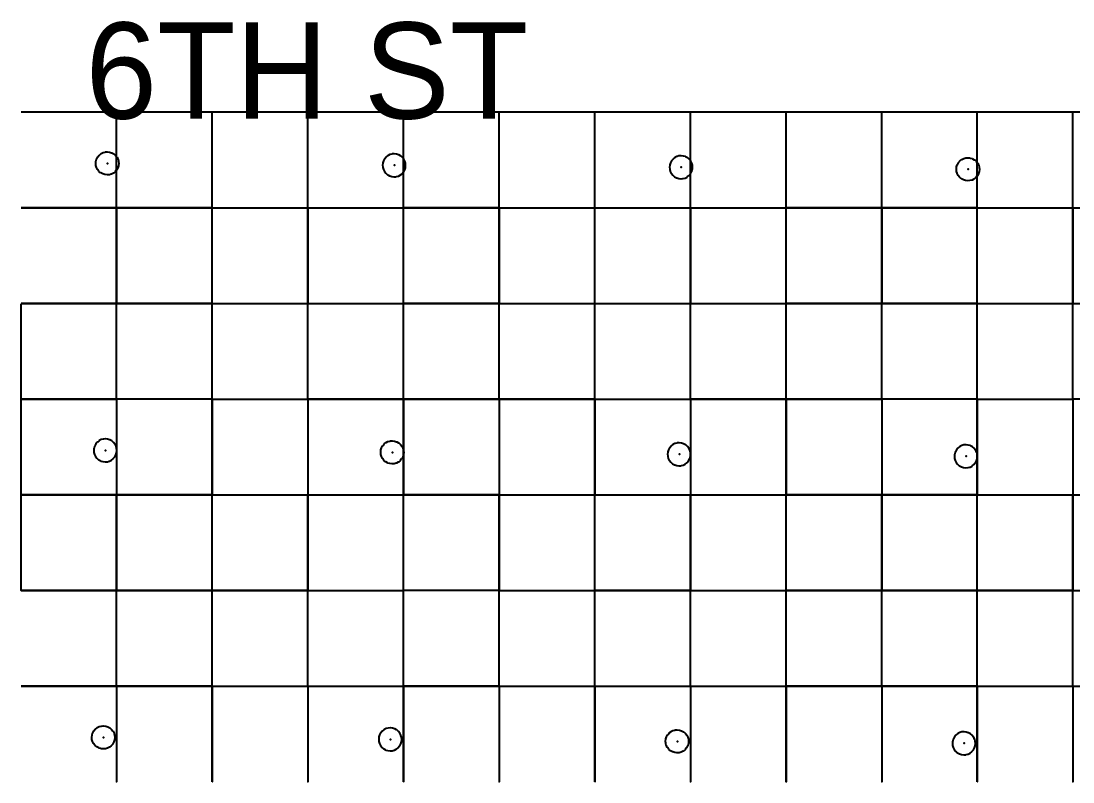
# Model space of a CAD drawing. Header units: metres. Extents: x 0 to 398, y -24 to 612.
# Drawn here: x 171 to 270, y 540 to 611.6 of the extents above; entities that cross this region are included whole.
import ezdxf

# ---------------------------------------------------------------- set-up
doc = ezdxf.new("R2010")
doc.units = ezdxf.units.M
for name, color, linetype in [('LAYER_01_CUT', 7, 'Continuous'), ('LAYER_04_GRID', 7, 'Continuous'), ('LAYER_05_LABELS', 7, 'Continuous')]:
    doc.layers.add(name, color=color, linetype=linetype)

msp = doc.modelspace()

# ---------------------------------------------------------------- linework, layer by layer
at = {"layer": 'LAYER_01_CUT'}
for points in [[(278.994, 603), (270, 603), (269.994, 603), (261, 603), (260.994, 603), (252, 603), (251.994, 603), (243, 603), (242.994, 603), (234, 603), (233.994, 603), (225, 603), (224.994, 603), (216, 603), (215.994, 603), (207, 603), (206.994, 603), (198, 603), (197.994, 603), (189, 603), (188.994, 603), (180, 603), (179.994, 603), (171, 603)], [(179.994, 594), (180, 594), (180, 602.994)], [(180, 602.994), (180, 603)], [(180, 594.006), (180, 603)], [(180, 593.994), (180, 585), (188.994, 585), (189, 585), (189, 593.994), (189, 594), (189, 602.994)], [(189, 602.994), (189, 603)], [(189, 594.006), (189, 603)], [(197.994, 594), (198, 594), (198, 602.994)], [(198, 602.994), (198, 603)], [(198, 594.006), (198, 603)], [(198, 593.994), (198, 585), (206.994, 585), (207, 585), (207, 593.994), (207, 594), (207, 602.994)], [(207, 602.994), (207, 603)], [(207, 594.006), (207, 603)], [(215.994, 594), (216, 594), (216, 602.994)], [(216, 602.994), (216, 603)], [(216, 594.006), (216, 603)], [(216, 593.994), (216, 585), (224.994, 585), (225, 585), (225, 593.994), (225, 594), (225, 602.994)], [(225, 602.994), (225, 603)], [(225, 594.006), (225, 603)], [(233.994, 594), (234, 594), (234, 602.994)], [(234, 602.994), (234, 603)], [(234, 594.006), (234, 603)], [(234, 593.994), (234, 585), (242.994, 585), (243, 585), (243, 593.994), (243, 594), (243, 602.994)], [(243, 602.994), (243, 603)], [(243, 594.006), (243, 603)], [(251.994, 594), (252, 594), (252, 602.994)], [(252, 602.994), (252, 603)], [(252, 594.006), (252, 603)], [(252, 593.994), (252, 585), (260.994, 585), (261, 585), (261, 593.994), (261, 594), (261, 602.994)], [(261, 602.994), (261, 603)], [(261, 594.006), (261, 603)], [(269.994, 594), (270, 594), (270, 602.994)], [(270, 602.994), (270, 603)], [(270, 594.006), (270, 603)], [(270, 593.994), (270, 585), (278.994, 585), (279, 585), (279, 593.994), (279, 594), (279, 602.994)], [(178.051, 598.015), (178.036, 598.194), (178.035, 598.202), (178.036, 598.21), (178.055, 598.4), (178.057, 598.409), (178.059, 598.417), (178.117, 598.605), (178.119, 598.613), (178.123, 598.621), (178.219, 598.797), (178.224, 598.805), (178.235, 598.818), (178.366, 598.974), (178.373, 598.979), (178.532, 599.105), (178.539, 599.11), (178.547, 599.114), (178.724, 599.203), (178.732, 599.206), (178.74, 599.209), (178.924, 599.26), (178.931, 599.261), (178.939, 599.262), (179.119, 599.277), (179.126, 599.278), (179.134, 599.277), (179.325, 599.258), (179.333, 599.256), (179.341, 599.254), (179.529, 599.196), (179.537, 599.194), (179.545, 599.19), (179.722, 599.094), (179.729, 599.089), (179.743, 599.078), (179.898, 598.947), (179.904, 598.94), (180.029, 598.781), (180.034, 598.774), (180.038, 598.766), (180.127, 598.589), (180.131, 598.581), (180.133, 598.573), (180.184, 598.39), (180.186, 598.382), (180.187, 598.374), (180.202, 598.195), (180.202, 598.187), (180.202, 598.179), (180.182, 597.988), (180.181, 597.98), (180.179, 597.972), (180.121, 597.784), (180.118, 597.776), (180.114, 597.768), (180.018, 597.591), (180.014, 597.584), (180.002, 597.57), (179.871, 597.415), (179.865, 597.409), (179.706, 597.284), (179.698, 597.279), (179.691, 597.275), (179.513, 597.186), (179.505, 597.182), (179.497, 597.18), (179.314, 597.129), (179.306, 597.127), (179.298, 597.126), (179.119, 597.111), (179.111, 597.111), (179.103, 597.111), (178.913, 597.131), (178.904, 597.132), (178.896, 597.134), (178.708, 597.192), (178.7, 597.195), (178.692, 597.199), (178.516, 597.295), (178.508, 597.3), (178.495, 597.311), (178.339, 597.442), (178.334, 597.448), (178.209, 597.608), (178.203, 597.615), (178.199, 597.622), (178.11, 597.8), (178.107, 597.808), (178.104, 597.816), (178.053, 597.999), (178.052, 598.007), (178.051, 598.015)], [(206.513, 596.999), (206.69, 597.088), (206.698, 597.093), (206.705, 597.098), (206.864, 597.223), (206.871, 597.229), (207.002, 597.384), (207.013, 597.397), (207.018, 597.405), (207.114, 597.582), (207.117, 597.589), (207.12, 597.598), (207.178, 597.785), (207.18, 597.794), (207.181, 597.802), (207.201, 597.992), (207.201, 598), (207.201, 598.008), (207.186, 598.187), (207.185, 598.195), (207.183, 598.203), (207.133, 598.387), (207.13, 598.395), (207.127, 598.402), (207.038, 598.58), (207.033, 598.587), (207.028, 598.595), (206.903, 598.754), (206.897, 598.761), (206.742, 598.891), (206.729, 598.903), (206.721, 598.907), (206.544, 599.003), (206.537, 599.007), (206.528, 599.01), (206.341, 599.068), (206.332, 599.07), (206.324, 599.071), (206.134, 599.091), (206.126, 599.091), (206.118, 599.091), (205.939, 599.076), (205.931, 599.075), (205.923, 599.073), (205.739, 599.022), (205.731, 599.02), (205.724, 599.016), (205.546, 598.927), (205.539, 598.923), (205.531, 598.918), (205.372, 598.793), (205.365, 598.787), (205.235, 598.632), (205.223, 598.619), (205.219, 598.611), (205.123, 598.434), (205.119, 598.426), (205.116, 598.418), (205.058, 598.23), (205.056, 598.222), (205.055, 598.214), (205.035, 598.024), (205.035, 598.015), (205.035, 598.008), (205.05, 597.829), (205.051, 597.821), (205.053, 597.813), (205.104, 597.629), (205.106, 597.621), (205.11, 597.613), (205.199, 597.436), (205.203, 597.428), (205.208, 597.421), (205.333, 597.262), (205.339, 597.255), (205.494, 597.124), (205.508, 597.113), (205.515, 597.108), (205.692, 597.012), (205.7, 597.009), (205.708, 597.006), (205.896, 596.948), (205.904, 596.946), (205.912, 596.945), (206.102, 596.925), (206.111, 596.925), (206.118, 596.925), (206.297, 596.94), (206.305, 596.941), (206.313, 596.943), (206.497, 596.993), (206.505, 596.996), (206.513, 596.999)], [(234.12, 597.411), (234.177, 597.599), (234.179, 597.607), (234.181, 597.615), (234.2, 597.806), (234.201, 597.814), (234.2, 597.822), (234.186, 598.001), (234.185, 598.009), (234.183, 598.017), (234.132, 598.2), (234.129, 598.208), (234.126, 598.216), (234.037, 598.393), (234.033, 598.401), (234.028, 598.408), (233.903, 598.567), (233.897, 598.574), (233.742, 598.705), (233.728, 598.716), (233.721, 598.721), (233.544, 598.817), (233.536, 598.821), (233.528, 598.824), (233.34, 598.881), (233.332, 598.883), (233.323, 598.885), (233.133, 598.904), (233.125, 598.905), (233.117, 598.904), (232.938, 598.889), (232.93, 598.888), (232.922, 598.887), (232.739, 598.836), (232.731, 598.833), (232.723, 598.83), (232.545, 598.741), (232.538, 598.737), (232.531, 598.732), (232.371, 598.606), (232.365, 598.601), (232.234, 598.446), (232.223, 598.432), (232.218, 598.425), (232.122, 598.248), (232.118, 598.24), (232.115, 598.232), (232.058, 598.044), (232.055, 598.036), (232.054, 598.027), (232.035, 597.837), (232.034, 597.829), (232.035, 597.821), (232.049, 597.642), (232.05, 597.634), (232.052, 597.626), (232.103, 597.443), (232.105, 597.435), (232.109, 597.427), (232.198, 597.249), (232.202, 597.242), (232.207, 597.235), (232.332, 597.075), (232.338, 597.069), (232.493, 596.938), (232.507, 596.927), (232.514, 596.922), (232.691, 596.826), (232.699, 596.822), (232.707, 596.819), (232.895, 596.762), (232.903, 596.759), (232.911, 596.758), (233.102, 596.739), (233.11, 596.738), (233.118, 596.738), (233.297, 596.753), (233.305, 596.754), (233.313, 596.756), (233.496, 596.807), (233.504, 596.81), (233.512, 596.813), (233.689, 596.902), (233.697, 596.906), (233.704, 596.911), (233.863, 597.036), (233.87, 597.042), (234.001, 597.197), (234.012, 597.211), (234.017, 597.218), (234.113, 597.395), (234.117, 597.403), (234.12, 597.411)], [(259.722, 598.643), (259.73, 598.647), (259.738, 598.649), (259.922, 598.7), (259.93, 598.702), (259.937, 598.703), (260.117, 598.718), (260.124, 598.718), (260.133, 598.718), (260.323, 598.698), (260.331, 598.697), (260.339, 598.695), (260.527, 598.637), (260.535, 598.634), (260.543, 598.63), (260.72, 598.534), (260.727, 598.53), (260.741, 598.518), (260.896, 598.388), (260.902, 598.381), (261.027, 598.222), (261.032, 598.214), (261.036, 598.207), (261.125, 598.03), (261.129, 598.022), (261.131, 598.014), (261.182, 597.83), (261.184, 597.822), (261.185, 597.814), (261.2, 597.635), (261.2, 597.627), (261.2, 597.619), (261.18, 597.429), (261.179, 597.421), (261.177, 597.412), (261.119, 597.225), (261.116, 597.216), (261.112, 597.209), (261.016, 597.032), (261.012, 597.024), (261, 597.011), (260.87, 596.856), (260.863, 596.85), (260.704, 596.725), (260.696, 596.72), (260.689, 596.715), (260.511, 596.626), (260.504, 596.623), (260.496, 596.62), (260.312, 596.57), (260.304, 596.568), (260.296, 596.567), (260.117, 596.552), (260.109, 596.552), (260.101, 596.552), (259.911, 596.572), (259.902, 596.573), (259.894, 596.575), (259.707, 596.633), (259.698, 596.636), (259.691, 596.639), (259.514, 596.736), (259.506, 596.74), (259.493, 596.751), (259.338, 596.882), (259.332, 596.889), (259.207, 597.048), (259.202, 597.055), (259.197, 597.063), (259.108, 597.24), (259.105, 597.248), (259.102, 597.256), (259.051, 597.44), (259.05, 597.448), (259.049, 597.456), (259.034, 597.635), (259.034, 597.642), (259.034, 597.651), (259.054, 597.841), (259.055, 597.849), (259.057, 597.857), (259.115, 598.045), (259.118, 598.053), (259.121, 598.061), (259.217, 598.238), (259.222, 598.246), (259.233, 598.259), (259.364, 598.414), (259.371, 598.42), (259.53, 598.545), (259.537, 598.55), (259.545, 598.555), (259.722, 598.643)], [(179.994, 594), (171, 594)], [(171.006, 594), (171, 594)], [(171.006, 594), (180, 594)], [(180, 594), (180, 594.006)], [(180, 585.006), (180, 594)], [(180, 594), (180, 593.994)], [(180, 594), (188.994, 594)], [(180, 594), (180.006, 594)], [(189, 594), (180.006, 594)], [(189, 594), (188.994, 594)], [(189, 594), (189, 594.006)], [(189, 585.006), (189, 594)], [(189, 594), (197.994, 594)], [(189, 594), (189.006, 594)], [(189.006, 594), (198, 594)], [(198, 594), (198, 594.006)], [(198.006, 594), (198, 594)], [(198, 585.006), (198, 594)], [(198, 594), (198, 593.994)], [(198, 594), (206.994, 594)], [(198.006, 594), (207, 594)], [(207, 594), (206.994, 594)], [(207, 594), (207, 594.006)], [(207, 585.006), (207, 594)], [(207, 594), (215.994, 594)], [(207, 594), (207.006, 594)], [(216, 594), (207.006, 594)], [(216, 594), (216, 594.006)], [(216, 585.006), (216, 594)], [(216, 594), (216, 593.994)], [(216, 594), (224.994, 594)], [(216, 594), (216.006, 594)], [(216.006, 594), (225, 594)], [(224.994, 594), (225, 594)], [(225, 594), (225, 594.006)], [(225.006, 594), (225, 594)], [(225, 585.006), (225, 594)], [(225, 594), (233.994, 594)], [(225.006, 594), (234, 594)], [(234, 594), (234, 594.006)], [(234, 585.006), (234, 594)], [(234, 594), (234, 593.994)], [(234, 594), (242.994, 594)], [(234, 594), (234.006, 594)], [(234.006, 594), (243, 594)], [(242.994, 594), (243, 594)], [(243, 594), (243, 594.006)], [(251.994, 594), (243, 594)], [(243.006, 594), (243, 594)], [(243, 585.006), (243, 594)], [(243.006, 594), (252, 594)], [(252, 594), (252, 594.006)], [(252, 585.006), (252, 594)], [(252, 594), (252, 593.994)], [(252, 594), (260.994, 594)], [(252, 594), (252.006, 594)], [(261, 594), (252.006, 594)], [(261, 594), (260.994, 594)], [(261, 594), (261, 594.006)], [(261, 585.006), (261, 594)], [(261, 594), (269.994, 594)], [(261, 594), (261.006, 594)], [(261.006, 594), (270, 594)], [(270, 594), (270, 594.006)], [(270.006, 594), (270, 594)], [(270, 585.006), (270, 594)], [(270, 594), (270, 593.994)], [(270, 594), (278.994, 594)], [(179.994, 585), (171, 585)], [(171.006, 585), (171, 585)], [(179.994, 558), (171, 558), (171, 566.994), (171, 567), (171, 575.994), (171, 576), (171, 584.994)], [(171.006, 585), (180, 585)], [(179.994, 585), (180, 585)], [(180, 585.006), (180, 585)], [(180, 584.994), (180, 585)], [(180, 576.006), (180, 585)], [(180, 585), (180.006, 585)], [(188.994, 576), (180, 576), (180, 584.994)], [(189, 585), (180.006, 585)], [(189, 585.006), (189, 585)], [(189, 584.994), (189, 585)], [(189, 576.006), (189, 585)], [(189, 585), (197.994, 585)], [(189, 585), (189.006, 585)], [(197.994, 558), (189, 558), (189, 566.994), (189, 567), (189, 575.994), (189, 576), (189, 584.994)], [(189.006, 585), (198, 585)], [(197.994, 585), (198, 585)], [(198, 585.006), (198, 585)], [(198.006, 585), (198, 585)], [(198, 584.994), (198, 585)], [(198, 576.006), (198, 585)], [(206.994, 576), (198, 576), (198, 584.994)], [(198.006, 585), (207, 585)], [(207, 585.006), (207, 585)], [(207, 584.994), (207, 585)], [(207, 576.006), (207, 585)], [(207, 585), (215.994, 585)], [(207, 585), (207.006, 585)], [(215.994, 558), (207, 558), (207, 566.994), (207, 567), (207, 575.994), (207, 576), (207, 584.994)], [(216, 585), (207.006, 585)], [(216, 585), (215.994, 585)], [(216, 585.006), (216, 585)], [(216, 584.994), (216, 585)], [(216, 576.006), (216, 585)], [(216, 585), (216.006, 585)], [(224.994, 576), (216, 576), (216, 584.994)], [(216.006, 585), (225, 585)], [(225, 585.006), (225, 585)], [(225.006, 585), (225, 585)], [(225, 584.994), (225, 585)], [(225, 576.006), (225, 585)], [(225, 585), (233.994, 585)], [(233.994, 558), (225, 558), (225, 566.994), (225, 567), (225, 575.994), (225, 576), (225, 584.994)], [(225.006, 585), (234, 585)], [(234, 585), (233.994, 585)], [(234, 585.006), (234, 585)], [(234, 584.994), (234, 585)], [(234, 576.006), (234, 585)], [(234, 585), (234.006, 585)], [(242.994, 576), (234, 576), (234, 584.994)], [(234.006, 585), (243, 585)], [(243, 585.006), (243, 585)], [(251.994, 585), (243, 585)], [(243.006, 585), (243, 585)], [(243, 584.994), (243, 585)], [(243, 576.006), (243, 585)], [(251.994, 558), (243, 558), (243, 566.994), (243, 567), (243, 575.994), (243, 576), (243, 584.994)], [(243.006, 585), (252, 585)], [(251.994, 585), (252, 585)], [(252, 585.006), (252, 585)], [(252, 584.994), (252, 585)], [(252, 576.006), (252, 585)], [(252, 585), (252.006, 585)], [(260.994, 576), (252, 576), (252, 584.994)], [(261, 585), (252.006, 585)], [(261, 585.006), (261, 585)], [(261, 584.994), (261, 585)], [(261, 576.006), (261, 585)], [(261, 585), (269.994, 585)], [(261, 585), (261.006, 585)], [(269.994, 558), (261, 558), (261, 566.994), (261, 567), (261, 575.994), (261, 576), (261, 584.994)], [(261.006, 585), (270, 585)], [(269.994, 585), (270, 585)], [(270, 585.006), (270, 585)], [(270.006, 585), (270, 585)], [(270, 584.994), (270, 585)], [(270, 576.006), (270, 585)], [(278.994, 576), (270, 576), (270, 584.994)], [(179.994, 576), (171, 576)], [(171.006, 576), (171, 576)], [(171.006, 576), (180, 576)], [(179.994, 576), (180, 576)], [(180, 576), (180, 576.006)], [(180, 576), (180, 575.994)], [(180, 576), (180, 567.006)], [(180, 576), (180.006, 576)], [(180, 575.994), (180, 567), (180, 567.006)], [(189, 576), (180.006, 576)], [(189, 576), (188.994, 576)], [(189, 576), (189, 576.006)], [(189, 576), (189, 567.006)], [(189, 576), (197.994, 576)], [(189, 576), (189.006, 576)], [(189.006, 576), (198, 576)], [(197.994, 576), (198, 576)], [(198, 576), (198, 576.006)], [(198.006, 576), (198, 576)], [(198, 576), (198, 575.994)], [(198, 576), (198, 567.006)], [(198, 575.994), (198, 567), (198, 567.006)], [(198.006, 576), (207, 576)], [(207, 576), (206.994, 576)], [(207, 576), (207, 576.006)], [(207, 576), (207, 567.006)], [(207, 576), (215.994, 576)], [(207, 576), (207.006, 576)], [(216, 576), (207.006, 576)], [(216, 576), (215.994, 576)], [(216, 576), (216, 576.006)], [(216, 576), (216, 575.994)], [(216, 576), (216, 567.006)], [(216, 576), (216.006, 576)], [(216, 575.994), (216, 567), (216, 567.006)], [(216.006, 576), (225, 576)], [(224.994, 576), (225, 576)], [(225, 576), (225, 576.006)], [(225.006, 576), (225, 576)], [(225, 576), (225, 567.006)], [(225, 576), (233.994, 576)], [(225.006, 576), (234, 576)], [(234, 576), (233.994, 576)], [(234, 576), (234, 576.006)], [(234, 576), (234, 575.994)], [(234, 576), (234, 567.006)], [(234, 576), (234.006, 576)], [(234, 575.994), (234, 567), (234, 567.006)], [(234.006, 576), (243, 576)], [(242.994, 576), (243, 576)], [(243, 576), (243, 576.006)], [(251.994, 576), (243, 576)], [(243.006, 576), (243, 576)], [(243, 576), (243, 567.006)], [(243.006, 576), (252, 576)], [(251.994, 576), (252, 576)], [(252, 576), (252, 576.006)], [(252, 576), (252, 575.994)], [(252, 576), (252, 567.006)], [(252, 576), (252.006, 576)], [(252, 575.994), (252, 567), (252, 567.006)], [(261, 576), (252.006, 576)], [(261, 576), (260.994, 576)], [(261, 576), (261, 576.006)], [(261, 576), (261, 567.006)], [(261, 576), (269.994, 576)], [(261, 576), (261.006, 576)], [(261.006, 576), (270, 576)], [(269.994, 576), (270, 576)], [(270, 576), (270, 576.006)], [(270.006, 576), (270, 576)], [(270, 576), (270, 575.994)], [(270, 576), (270, 567.006)], [(270, 575.994), (270, 567), (270, 567.006)], [(178.153, 570.442), (178.308, 570.312), (178.322, 570.3), (178.329, 570.296), (178.506, 570.2), (178.514, 570.196), (178.522, 570.193), (178.71, 570.135), (178.718, 570.133), (178.726, 570.132), (178.917, 570.112), (178.925, 570.112), (178.932, 570.112), (179.112, 570.127), (179.12, 570.128), (179.128, 570.13), (179.311, 570.18), (179.319, 570.183), (179.327, 570.187), (179.504, 570.275), (179.512, 570.28), (179.519, 570.285), (179.678, 570.41), (179.685, 570.416), (179.816, 570.571), (179.827, 570.584), (179.832, 570.592), (179.928, 570.769), (179.932, 570.776), (179.935, 570.785), (179.992, 570.972), (179.994, 570.981), (179.996, 570.989), (180.015, 571.179), (180.016, 571.187), (180.015, 571.195), (180, 571.374), (179.999, 571.382), (179.998, 571.39), (179.947, 571.574), (179.944, 571.582), (179.941, 571.59), (179.852, 571.767), (179.848, 571.775), (179.842, 571.782), (179.717, 571.941), (179.712, 571.948), (179.556, 572.078), (179.543, 572.09), (179.535, 572.094), (179.359, 572.19), (179.351, 572.194), (179.343, 572.197), (179.155, 572.255), (179.147, 572.257), (179.138, 572.258), (178.948, 572.278), (178.94, 572.278), (178.932, 572.278), (178.753, 572.263), (178.745, 572.262), (178.737, 572.26), (178.554, 572.21), (178.546, 572.207), (178.538, 572.203), (178.36, 572.115), (178.353, 572.11), (178.346, 572.105), (178.186, 571.98), (178.18, 571.974), (178.049, 571.819), (178.038, 571.806), (178.033, 571.798), (177.937, 571.621), (177.933, 571.614), (177.93, 571.605), (177.872, 571.417), (177.87, 571.409), (177.869, 571.401), (177.849, 571.211), (177.849, 571.202), (177.849, 571.195), (177.864, 571.016), (177.865, 571.008), (177.867, 571), (177.918, 570.816), (177.92, 570.808), (177.924, 570.8), (178.013, 570.623), (178.017, 570.615), (178.022, 570.608), (178.147, 570.449), (178.153, 570.442)], [(205.932, 572.092), (205.939, 572.092), (205.947, 572.091), (206.138, 572.072), (206.146, 572.07), (206.154, 572.068), (206.342, 572.011), (206.35, 572.008), (206.358, 572.004), (206.535, 571.908), (206.542, 571.903), (206.556, 571.892), (206.711, 571.761), (206.717, 571.754), (206.842, 571.595), (206.847, 571.588), (206.851, 571.58), (206.94, 571.403), (206.944, 571.395), (206.946, 571.387), (206.997, 571.204), (206.999, 571.196), (207, 571.188), (207.015, 571.009), (207.015, 571.001), (207.014, 570.993), (206.995, 570.803), (206.994, 570.794), (206.992, 570.786), (206.934, 570.598), (206.931, 570.59), (206.927, 570.582), (206.831, 570.405), (206.826, 570.398), (206.815, 570.384), (206.684, 570.229), (206.678, 570.223), (206.518, 570.098), (206.511, 570.093), (206.504, 570.089), (206.326, 570), (206.318, 569.997), (206.31, 569.994), (206.127, 569.943), (206.119, 569.941), (206.111, 569.94), (205.932, 569.926), (205.924, 569.925), (205.916, 569.926), (205.726, 569.945), (205.717, 569.947), (205.709, 569.949), (205.521, 570.006), (205.513, 570.009), (205.505, 570.013), (205.329, 570.109), (205.321, 570.114), (205.308, 570.125), (205.152, 570.256), (205.147, 570.263), (205.021, 570.422), (205.016, 570.429), (205.012, 570.437), (204.923, 570.614), (204.92, 570.622), (204.917, 570.63), (204.866, 570.813), (204.865, 570.821), (204.864, 570.829), (204.849, 571.008), (204.848, 571.016), (204.849, 571.024), (204.868, 571.214), (204.87, 571.223), (204.872, 571.231), (204.929, 571.419), (204.932, 571.427), (204.936, 571.435), (205.032, 571.612), (205.037, 571.619), (205.048, 571.633), (205.179, 571.788), (205.186, 571.794), (205.345, 571.919), (205.352, 571.924), (205.36, 571.928), (205.537, 572.017), (205.545, 572.02), (205.553, 572.023), (205.736, 572.074), (205.744, 572.076), (205.752, 572.077), (205.932, 572.092)], [(233.93, 570.404), (233.933, 570.412), (233.991, 570.6), (233.993, 570.608), (233.994, 570.616), (234.014, 570.806), (234.014, 570.815), (234.014, 570.822), (233.999, 571.001), (233.998, 571.009), (233.996, 571.017), (233.946, 571.201), (233.943, 571.209), (233.94, 571.217), (233.851, 571.394), (233.846, 571.402), (233.841, 571.409), (233.716, 571.568), (233.71, 571.575), (233.555, 571.706), (233.542, 571.717), (233.534, 571.721), (233.357, 571.818), (233.349, 571.821), (233.341, 571.824), (233.154, 571.882), (233.145, 571.884), (233.137, 571.885), (232.947, 571.905), (232.939, 571.905), (232.931, 571.905), (232.752, 571.89), (232.744, 571.889), (232.736, 571.887), (232.552, 571.837), (232.544, 571.834), (232.536, 571.831), (232.359, 571.742), (232.351, 571.737), (232.344, 571.732), (232.185, 571.607), (232.178, 571.601), (232.048, 571.446), (232.036, 571.433), (232.032, 571.425), (231.935, 571.248), (231.932, 571.241), (231.929, 571.232), (231.871, 571.045), (231.869, 571.036), (231.868, 571.028), (231.848, 570.838), (231.848, 570.83), (231.848, 570.822), (231.863, 570.643), (231.864, 570.635), (231.866, 570.627), (231.916, 570.443), (231.919, 570.435), (231.922, 570.427), (232.011, 570.25), (232.016, 570.243), (232.021, 570.235), (232.146, 570.076), (232.152, 570.069), (232.307, 569.939), (232.32, 569.927), (232.328, 569.923), (232.505, 569.827), (232.513, 569.823), (232.521, 569.82), (232.708, 569.762), (232.717, 569.76), (232.725, 569.759), (232.915, 569.739), (232.923, 569.739), (232.931, 569.739), (233.11, 569.754), (233.118, 569.755), (233.126, 569.757), (233.31, 569.808), (233.318, 569.81), (233.326, 569.814), (233.503, 569.902), (233.511, 569.907), (233.518, 569.912), (233.677, 570.037), (233.684, 570.043), (233.814, 570.198), (233.826, 570.211), (233.83, 570.219), (233.927, 570.396), (233.93, 570.404)], [(258.918, 570.249), (258.922, 570.241), (259.011, 570.064), (259.015, 570.056), (259.02, 570.049), (259.145, 569.89), (259.151, 569.883), (259.306, 569.752), (259.32, 569.741), (259.327, 569.736), (259.504, 569.64), (259.512, 569.636), (259.52, 569.633), (259.708, 569.576), (259.716, 569.574), (259.724, 569.572), (259.915, 569.553), (259.923, 569.552), (259.931, 569.553), (260.11, 569.568), (260.118, 569.569), (260.126, 569.57), (260.309, 569.621), (260.317, 569.624), (260.325, 569.627), (260.502, 569.716), (260.51, 569.72), (260.517, 569.725), (260.676, 569.851), (260.683, 569.856), (260.814, 570.011), (260.825, 570.025), (260.83, 570.032), (260.926, 570.209), (260.93, 570.217), (260.933, 570.225), (260.99, 570.413), (260.992, 570.421), (260.994, 570.43), (261.013, 570.62), (261.014, 570.628), (261.013, 570.636), (260.999, 570.815), (260.998, 570.823), (260.996, 570.831), (260.945, 571.014), (260.942, 571.022), (260.939, 571.03), (260.85, 571.208), (260.846, 571.215), (260.841, 571.222), (260.715, 571.382), (260.71, 571.388), (260.554, 571.519), (260.541, 571.53), (260.533, 571.535), (260.357, 571.631), (260.349, 571.635), (260.341, 571.638), (260.153, 571.695), (260.145, 571.698), (260.136, 571.699), (259.946, 571.718), (259.938, 571.719), (259.93, 571.719), (259.751, 571.704), (259.743, 571.703), (259.735, 571.701), (259.552, 571.65), (259.544, 571.647), (259.536, 571.644), (259.358, 571.555), (259.351, 571.551), (259.344, 571.546), (259.184, 571.421), (259.178, 571.415), (259.047, 571.26), (259.036, 571.246), (259.031, 571.239), (258.935, 571.062), (258.931, 571.054), (258.928, 571.046), (258.87, 570.858), (258.868, 570.85), (258.867, 570.842), (258.848, 570.651), (258.847, 570.643), (258.847, 570.635), (258.862, 570.456), (258.863, 570.448), (258.865, 570.44), (258.916, 570.257), (258.918, 570.249)], [(179.994, 567), (171, 567)], [(171.006, 567), (171, 567)], [(171.006, 567), (180, 567)], [(179.994, 567), (180, 567)], [(180, 558.006), (180, 567)], [(180, 567), (180, 566.994)], [(180, 567), (188.994, 567)], [(180, 567), (180.006, 567)], [(180, 566.994), (180, 558), (188.994, 558)], [(189, 567), (180.006, 567)], [(189, 567), (188.994, 567)], [(189, 567), (189, 567.006)], [(189, 558.006), (189, 567)], [(189, 567), (197.994, 567)], [(189, 567), (189.006, 567)], [(189.006, 567), (198, 567)], [(197.994, 567), (198, 567)], [(198.006, 567), (198, 567)], [(198, 558.006), (198, 567)], [(198, 567), (198, 566.994)], [(198, 567), (206.994, 567)], [(198, 566.994), (198, 558), (206.994, 558)], [(198.006, 567), (207, 567)], [(207, 567), (206.994, 567)], [(207, 567), (207, 567.006)], [(207, 558.006), (207, 567)], [(207, 567), (215.994, 567)], [(207, 567), (207.006, 567)], [(216, 567), (207.006, 567)], [(216, 567), (215.994, 567)], [(216, 558.006), (216, 567)], [(216, 567), (216, 566.994)], [(216, 567), (224.994, 567)], [(216, 567), (216.006, 567)], [(216, 566.994), (216, 558), (224.994, 558)], [(216.006, 567), (225, 567)], [(224.994, 567), (225, 567)], [(225, 567), (225, 567.006)], [(225.006, 567), (225, 567)], [(225, 558.006), (225, 567)], [(225, 567), (233.994, 567)], [(225.006, 567), (234, 567)], [(234, 567), (233.994, 567)], [(234, 558.006), (234, 567)], [(234, 567), (234, 566.994)], [(234, 567), (242.994, 567)], [(234, 567), (234.006, 567)], [(234, 566.994), (234, 558), (242.994, 558)], [(234.006, 567), (243, 567)], [(242.994, 567), (243, 567)], [(243, 567), (243, 567.006)], [(251.994, 567), (243, 567)], [(243.006, 567), (243, 567)], [(243, 558.006), (243, 567)], [(243.006, 567), (252, 567)], [(251.994, 567), (252, 567)], [(252, 558.006), (252, 567)], [(252, 567), (252, 566.994)], [(252, 567), (260.994, 567)], [(252, 567), (252.006, 567)], [(252, 566.994), (252, 558), (260.994, 558)], [(261, 567), (252.006, 567)], [(261, 567), (260.994, 567)], [(261, 567), (261, 567.006)], [(261, 558.006), (261, 567)], [(261, 567), (269.994, 567)], [(261, 567), (261.006, 567)], [(261.006, 567), (270, 567)], [(269.994, 567), (270, 567)], [(270.006, 567), (270, 567)], [(270, 558.006), (270, 567)], [(270, 567), (270, 566.994)], [(270, 567), (278.994, 567)], [(270, 566.994), (270, 558), (278.994, 558)], [(171.006, 558), (171, 558)], [(171.006, 558), (180, 558)], [(179.994, 558), (180, 558)], [(179.994, 549), (180, 549), (180, 557.994)], [(180, 558.006), (180, 558)], [(180, 557.994), (180, 558)], [(180, 549.006), (180, 558)], [(180, 558), (180.006, 558)], [(189, 558), (180.006, 558)], [(189, 558), (188.994, 558)], [(188.994, 540), (189, 540), (189, 548.994), (189, 549), (189, 557.994)], [(189, 558.006), (189, 558)], [(189, 557.994), (189, 558)], [(189, 549.006), (189, 558)], [(189, 558), (189.006, 558)], [(189.006, 558), (198, 558)], [(197.994, 558), (198, 558)], [(197.994, 549), (198, 549), (198, 557.994)], [(198, 558.006), (198, 558)], [(198.006, 558), (198, 558)], [(198, 557.994), (198, 558)], [(198, 549.006), (198, 558)], [(198.006, 558), (207, 558)], [(207, 558), (206.994, 558)], [(206.994, 540), (207, 540), (207, 548.994), (207, 549), (207, 557.994)], [(207, 558.006), (207, 558)], [(207, 557.994), (207, 558)], [(207, 549.006), (207, 558)], [(207, 558), (207.006, 558)], [(216, 558), (207.006, 558)], [(216, 558), (215.994, 558)], [(215.994, 549), (216, 549), (216, 557.994)], [(216, 558.006), (216, 558)], [(216, 557.994), (216, 558)], [(216, 549.006), (216, 558)], [(216, 558), (216.006, 558)], [(216.006, 558), (225, 558)], [(224.994, 558), (225, 558)], [(224.994, 540), (225, 540), (225, 548.994), (225, 549), (225, 557.994)], [(225, 558.006), (225, 558)], [(225.006, 558), (225, 558)], [(225, 557.994), (225, 558)], [(225, 549.006), (225, 558)], [(225.006, 558), (234, 558)], [(234, 558), (233.994, 558)], [(233.994, 549), (234, 549), (234, 557.994)], [(234, 558.006), (234, 558)], [(234, 557.994), (234, 558)], [(234, 549.006), (234, 558)], [(234, 558), (234.006, 558)], [(234.006, 558), (243, 558)], [(242.994, 558), (243, 558)], [(242.994, 540), (243, 540), (243, 548.994), (243, 549), (243, 557.994)], [(243, 558.006), (243, 558)], [(243.006, 558), (243, 558)], [(243, 557.994), (243, 558)], [(243, 549.006), (243, 558)], [(243.006, 558), (252, 558)], [(251.994, 558), (252, 558)], [(251.994, 549), (252, 549), (252, 557.994)], [(252, 558.006), (252, 558)], [(252, 557.994), (252, 558)], [(252, 549.006), (252, 558)], [(252, 558), (252.006, 558)], [(261, 558), (252.006, 558)], [(261, 558), (260.994, 558)], [(260.994, 540), (261, 540), (261, 548.994), (261, 549), (261, 557.994)], [(261, 558.006), (261, 558)], [(261, 557.994), (261, 558)], [(261, 549.006), (261, 558)], [(261, 558), (261.006, 558)], [(261.006, 558), (270, 558)], [(269.994, 558), (270, 558)], [(269.994, 549), (270, 549), (270, 557.994)], [(270, 558.006), (270, 558)], [(270.006, 558), (270, 558)], [(270, 557.994), (270, 558)], [(270, 549.006), (270, 558)], [(179.994, 549), (171, 549)], [(171.006, 549), (171, 549)], [(171.006, 549), (180, 549)], [(180, 549), (180, 549.006)], [(180, 549), (180, 548.994)], [(180, 549), (180, 540.006)], [(180, 549), (188.994, 549)], [(180, 549), (180.006, 549)], [(180, 548.994), (180, 540), (180, 540.006)], [(189, 549), (180.006, 549)], [(189, 549), (188.994, 549)], [(189, 549), (189, 549.006)], [(189, 549), (189, 540.006)], [(189, 549), (197.994, 549)], [(189, 549), (189.006, 549)], [(189.006, 549), (198, 549)], [(198, 549), (198, 549.006)], [(198.006, 549), (198, 549)], [(198, 549), (198, 548.994)], [(198, 549), (198, 540.006)], [(198, 549), (206.994, 549)], [(198, 548.994), (198, 540), (198, 540.006)], [(198.006, 549), (207, 549)], [(207, 549), (206.994, 549)], [(207, 549), (207, 549.006)], [(207, 549), (207, 540.006)], [(207, 549), (215.994, 549)], [(207, 549), (207.006, 549)], [(216, 549), (207.006, 549)], [(216, 549), (216, 549.006)], [(216, 549), (216, 548.994)], [(216, 549), (216, 540.006)], [(216, 549), (224.994, 549)], [(216, 549), (216.006, 549)], [(216, 548.994), (216, 540), (216, 540.006)], [(216.006, 549), (225, 549)], [(224.994, 549), (225, 549)], [(225, 549), (225, 549.006)], [(225.006, 549), (225, 549)], [(225, 549), (225, 540.006)], [(225, 549), (233.994, 549)], [(225.006, 549), (234, 549)], [(234, 549), (234, 549.006)], [(234, 549), (234, 548.994)], [(234, 549), (234, 540.006)], [(234, 549), (242.994, 549)], [(234, 549), (234.006, 549)], [(234, 548.994), (234, 540), (234, 540.006)], [(234.006, 549), (243, 549)], [(242.994, 549), (243, 549)], [(243, 549), (243, 549.006)], [(251.994, 549), (243, 549)], [(243.006, 549), (243, 549)], [(243, 549), (243, 540.006)], [(243.006, 549), (252, 549)], [(252, 549), (252, 549.006)], [(252, 549), (252, 548.994)], [(252, 549), (252, 540.006)], [(252, 549), (260.994, 549)], [(252, 549), (252.006, 549)], [(252, 548.994), (252, 540), (252, 540.006)], [(261, 549), (252.006, 549)], [(261, 549), (260.994, 549)], [(261, 549), (261, 549.006)], [(261, 549), (261, 540.006)], [(261, 549), (269.994, 549)], [(261, 549), (261.006, 549)], [(261.006, 549), (270, 549)], [(270, 549), (270, 549.006)], [(270.006, 549), (270, 549)], [(270, 549), (270, 548.994)], [(270, 549), (270, 540.006)], [(270, 549), (278.994, 549)], [(270, 548.994), (270, 540), (270, 540.006)], [(179.525, 544.948), (179.531, 544.942), (179.656, 544.782), (179.661, 544.775), (179.665, 544.768), (179.754, 544.59), (179.758, 544.582), (179.76, 544.574), (179.811, 544.391), (179.813, 544.383), (179.814, 544.375), (179.829, 544.196), (179.829, 544.188), (179.829, 544.18), (179.809, 543.99), (179.808, 543.981), (179.806, 543.973), (179.748, 543.785), (179.745, 543.777), (179.741, 543.769), (179.645, 543.593), (179.641, 543.585), (179.629, 543.571), (179.499, 543.416), (179.492, 543.411), (179.333, 543.285), (179.325, 543.28), (179.318, 543.276), (179.14, 543.187), (179.133, 543.184), (179.125, 543.181), (178.941, 543.13), (178.933, 543.129), (178.925, 543.128), (178.746, 543.113), (178.738, 543.112), (178.73, 543.113), (178.54, 543.132), (178.531, 543.134), (178.523, 543.136), (178.336, 543.193), (178.327, 543.196), (178.32, 543.2), (178.143, 543.296), (178.135, 543.301), (178.122, 543.312), (177.967, 543.443), (177.961, 543.45), (177.836, 543.609), (177.831, 543.616), (177.826, 543.624), (177.737, 543.801), (177.734, 543.809), (177.731, 543.817), (177.68, 544), (177.679, 544.008), (177.678, 544.016), (177.663, 544.195), (177.663, 544.203), (177.663, 544.211), (177.683, 544.402), (177.684, 544.41), (177.686, 544.418), (177.744, 544.606), (177.747, 544.614), (177.75, 544.622), (177.846, 544.799), (177.851, 544.806), (177.862, 544.82), (177.993, 544.975), (178, 544.981), (178.159, 545.106), (178.166, 545.111), (178.174, 545.115), (178.351, 545.204), (178.359, 545.208), (178.367, 545.21), (178.551, 545.261), (178.559, 545.263), (178.566, 545.264), (178.746, 545.279), (178.753, 545.279), (178.762, 545.279), (178.952, 545.259), (178.96, 545.258), (178.968, 545.255), (179.156, 545.198), (179.164, 545.195), (179.172, 545.191), (179.349, 545.095), (179.356, 545.09), (179.37, 545.079), (179.525, 544.948)], [(205.158, 544.919), (204.999, 544.794), (204.992, 544.788), (204.862, 544.633), (204.85, 544.62), (204.846, 544.612), (204.75, 544.436), (204.746, 544.428), (204.743, 544.42), (204.685, 544.232), (204.683, 544.223), (204.682, 544.215), (204.662, 544.025), (204.662, 544.017), (204.662, 544.009), (204.677, 543.83), (204.678, 543.822), (204.68, 543.814), (204.731, 543.63), (204.733, 543.622), (204.737, 543.615), (204.826, 543.437), (204.83, 543.43), (204.835, 543.422), (204.96, 543.263), (204.966, 543.257), (205.121, 543.126), (205.135, 543.114), (205.142, 543.11), (205.319, 543.014), (205.327, 543.01), (205.335, 543.007), (205.523, 542.949), (205.531, 542.947), (205.539, 542.946), (205.729, 542.926), (205.738, 542.926), (205.745, 542.926), (205.925, 542.941), (205.932, 542.942), (205.94, 542.944), (206.124, 542.995), (206.132, 542.997), (206.14, 543.001), (206.317, 543.09), (206.325, 543.094), (206.332, 543.099), (206.491, 543.224), (206.498, 543.23), (206.629, 543.385), (206.64, 543.399), (206.645, 543.406), (206.741, 543.583), (206.744, 543.591), (206.747, 543.599), (206.805, 543.787), (206.807, 543.795), (206.808, 543.803), (206.828, 543.993), (206.828, 544.002), (206.828, 544.009), (206.813, 544.188), (206.812, 544.196), (206.811, 544.204), (206.76, 544.388), (206.757, 544.396), (206.754, 544.404), (206.665, 544.581), (206.66, 544.589), (206.655, 544.596), (206.53, 544.755), (206.524, 544.762), (206.369, 544.893), (206.356, 544.904), (206.348, 544.909), (206.171, 545.005), (206.164, 545.008), (206.155, 545.011), (205.968, 545.069), (205.96, 545.071), (205.951, 545.072), (205.761, 545.092), (205.753, 545.092), (205.745, 545.092), (205.566, 545.077), (205.558, 545.076), (205.55, 545.074), (205.366, 545.024), (205.358, 545.021), (205.351, 545.018), (205.173, 544.929), (205.166, 544.925), (205.158, 544.919)], [(233.331, 542.912), (233.324, 542.907), (233.317, 542.903), (233.139, 542.814), (233.131, 542.811), (233.123, 542.808), (232.94, 542.757), (232.932, 542.756), (232.924, 542.755), (232.745, 542.74), (232.737, 542.739), (232.729, 542.74), (232.539, 542.759), (232.53, 542.761), (232.522, 542.763), (232.334, 542.821), (232.326, 542.823), (232.318, 542.827), (232.141, 542.923), (232.134, 542.928), (232.12, 542.939), (231.965, 543.07), (231.959, 543.077), (231.834, 543.236), (231.829, 543.243), (231.825, 543.251), (231.736, 543.428), (231.733, 543.436), (231.73, 543.444), (231.679, 543.628), (231.677, 543.636), (231.676, 543.643), (231.662, 543.823), (231.661, 543.83), (231.662, 543.838), (231.681, 544.029), (231.683, 544.037), (231.685, 544.045), (231.742, 544.233), (231.745, 544.241), (231.749, 544.249), (231.845, 544.426), (231.85, 544.433), (231.861, 544.447), (231.992, 544.602), (231.999, 544.608), (232.158, 544.733), (232.165, 544.738), (232.173, 544.742), (232.35, 544.831), (232.358, 544.835), (232.366, 544.837), (232.549, 544.888), (232.557, 544.89), (232.565, 544.891), (232.744, 544.906), (232.752, 544.906), (232.76, 544.906), (232.951, 544.886), (232.959, 544.885), (232.967, 544.883), (233.155, 544.825), (233.163, 544.822), (233.171, 544.818), (233.348, 544.722), (233.355, 544.718), (233.369, 544.706), (233.524, 544.575), (233.53, 544.569), (233.655, 544.409), (233.66, 544.402), (233.664, 544.395), (233.753, 544.217), (233.757, 544.209), (233.759, 544.202), (233.81, 544.018), (233.812, 544.01), (233.813, 544.002), (233.828, 543.823), (233.828, 543.815), (233.827, 543.807), (233.808, 543.617), (233.807, 543.608), (233.804, 543.6), (233.747, 543.412), (233.744, 543.404), (233.74, 543.396), (233.644, 543.22), (233.639, 543.212), (233.628, 543.199), (233.497, 543.043), (233.491, 543.038), (233.331, 542.912)], [(259.538, 542.573), (259.728, 542.553), (259.736, 542.553), (259.744, 542.553), (259.923, 542.568), (259.931, 542.569), (259.939, 542.571), (260.123, 542.622), (260.131, 542.624), (260.138, 542.628), (260.316, 542.717), (260.323, 542.721), (260.331, 542.726), (260.49, 542.851), (260.497, 542.857), (260.627, 543.012), (260.639, 543.026), (260.643, 543.033), (260.739, 543.21), (260.743, 543.218), (260.746, 543.226), (260.804, 543.414), (260.806, 543.422), (260.807, 543.43), (260.827, 543.621), (260.827, 543.629), (260.827, 543.636), (260.812, 543.816), (260.811, 543.823), (260.809, 543.831), (260.758, 544.015), (260.756, 544.023), (260.752, 544.031), (260.663, 544.208), (260.659, 544.216), (260.654, 544.223), (260.529, 544.382), (260.523, 544.389), (260.368, 544.52), (260.354, 544.531), (260.347, 544.536), (260.17, 544.632), (260.162, 544.635), (260.154, 544.638), (259.966, 544.696), (259.958, 544.698), (259.95, 544.699), (259.76, 544.719), (259.751, 544.72), (259.744, 544.719), (259.565, 544.704), (259.557, 544.703), (259.549, 544.702), (259.365, 544.651), (259.357, 544.648), (259.349, 544.645), (259.172, 544.556), (259.164, 544.552), (259.157, 544.546), (258.998, 544.421), (258.991, 544.415), (258.86, 544.26), (258.849, 544.247), (258.845, 544.239), (258.748, 544.063), (258.745, 544.055), (258.742, 544.047), (258.684, 543.859), (258.682, 543.851), (258.681, 543.842), (258.661, 543.652), (258.661, 543.644), (258.661, 543.636), (258.676, 543.457), (258.677, 543.449), (258.679, 543.441), (258.729, 543.257), (258.732, 543.249), (258.735, 543.242), (258.824, 543.064), (258.829, 543.057), (258.834, 543.05), (258.959, 542.89), (258.965, 542.884), (259.12, 542.753), (259.133, 542.741), (259.141, 542.737), (259.318, 542.641), (259.325, 542.637), (259.334, 542.634), (259.521, 542.576), (259.53, 542.574), (259.538, 542.573)], [(189, 540), (189, 540.006)], [(207, 540), (207, 540.006)], [(225, 540), (225, 540.006)], [(243, 540), (243, 540.006)], [(261, 540), (261, 540.006)]]:
    msp.add_lwpolyline(points, dxfattribs=at)
at = {"layer": 'LAYER_04_GRID'}
for p in [(179.146, 598.194), (206.145, 598.008), (233.144, 597.821), (260.144, 597.635), (178.959, 571.195), (205.959, 571.008), (232.958, 570.822), (259.957, 570.635), (178.773, 544.195), (205.772, 544.009), (232.771, 543.823), (259.771, 543.636)]:
    msp.add_point(p, dxfattribs=at)

# ---------------------------------------------------------------- texts
at = {"layer": 'LAYER_05_LABELS'}
msp.add_text('6TH ST', height=9.045, dxfattribs=at).set_placement((177.07, 602.4))

doc.saveas('drawing.dxf')
